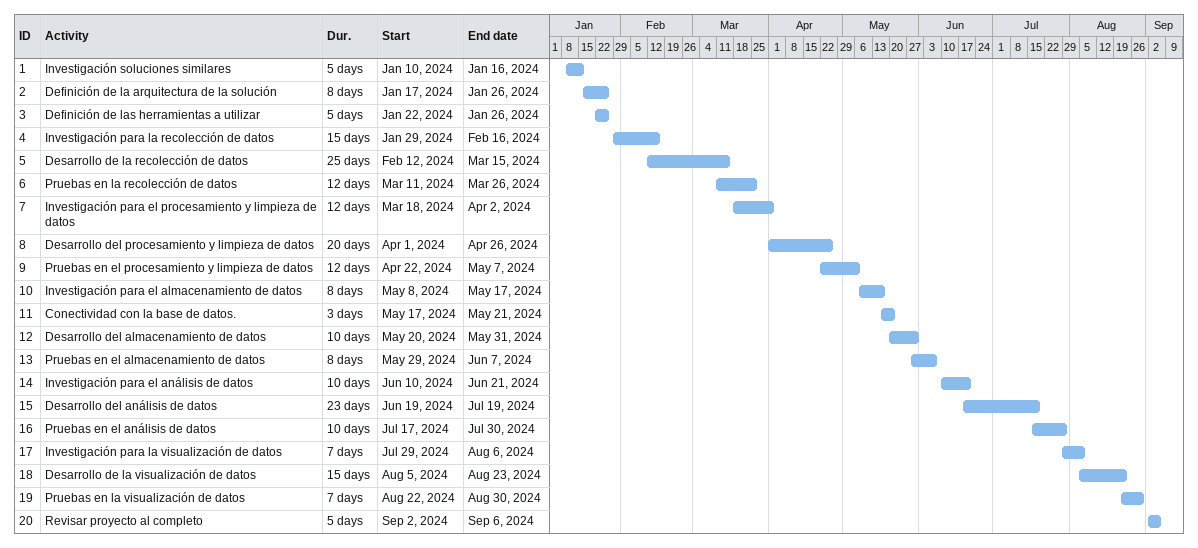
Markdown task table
| ID | Task | Duration | Start | Finish |
|---|---|---|---|---|
| 1 | Investigación soluciones similares | 5d | 2024-01-10 | 2024-01-16 |
| 2 | Definición de la arquitectura de la solución | 8d | 2024-01-17 | 2024-01-26 |
| 3 | Definición de las herramientas a utilizar | 5d | 2024-01-22 | 2024-01-26 |
| 4 | Investigación para la recolección de datos | 15d | 2024-01-29 | 2024-02-16 |
| 5 | Desarrollo de la recolección de datos | 25d | 2024-02-12 | 2024-03-15 |
| 6 | Pruebas en la recolección de datos | 12d | 2024-03-11 | 2024-03-26 |
| 7 | Investigación para el procesamiento y limpieza de datos | 12d | 2024-03-18 | 2024-04-02 |
| 8 | Desarrollo del procesamiento y limpieza de datos | 20d | 2024-04-01 | 2024-04-26 |
| 9 | Pruebas en el procesamiento y limpieza de datos | 12d | 2024-04-22 | 2024-05-07 |
| 10 | Investigación para el almacenamiento de datos | 8d | 2024-05-08 | 2024-05-17 |
| 11 | Conectividad con la base de datos. | 3d | 2024-05-17 | 2024-05-21 |
| 12 | Desarrollo del almacenamiento de datos | 10d | 2024-05-20 | 2024-05-31 |
| 13 | Pruebas en el almacenamiento de datos | 8d | 2024-05-29 | 2024-06-07 |
| 14 | Investigación para el análisis de datos | 10d | 2024-06-10 | 2024-06-21 |
| 15 | Desarrollo del análisis de datos | 23d | 2024-06-19 | 2024-07-19 |
| 16 | Pruebas en el análisis de datos | 10d | 2024-07-17 | 2024-07-30 |
| 17 | Investigación para la visualización de datos | 7d | 2024-07-29 | 2024-08-06 |
| 18 | Desarrollo de la visualización de datos | 15d | 2024-08-05 | 2024-08-23 |
| 19 | Pruebas en la visualización de datos | 7d | 2024-08-22 | 2024-08-30 |
| 20 | Revisar proyecto al completo | 5d | 2024-09-02 | 2024-09-06 |
